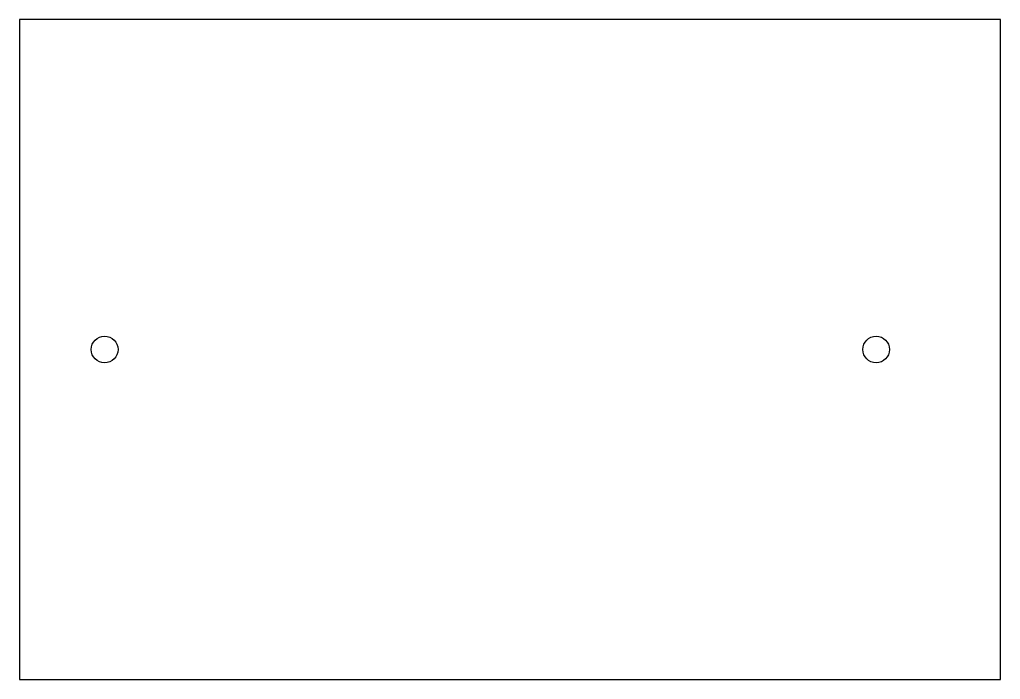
# Model space of a CAD drawing. Header units: metres. Extents: x 0 to 150, y 0 to 101.
import ezdxf

# ---------------------------------------------------------------- set-up
doc = ezdxf.new("R2010")
doc.units = ezdxf.units.M

msp = doc.modelspace()

# ---------------------------------------------------------------- linework, layer by layer
msp.add_lwpolyline([(0, 0), (150, 0), (150, 101), (0, 101)], close=True)
for centre in [(13, 50.5), (131, 50.5)]:
    msp.add_circle(centre, 2.05)

doc.saveas('drawing.dxf')
